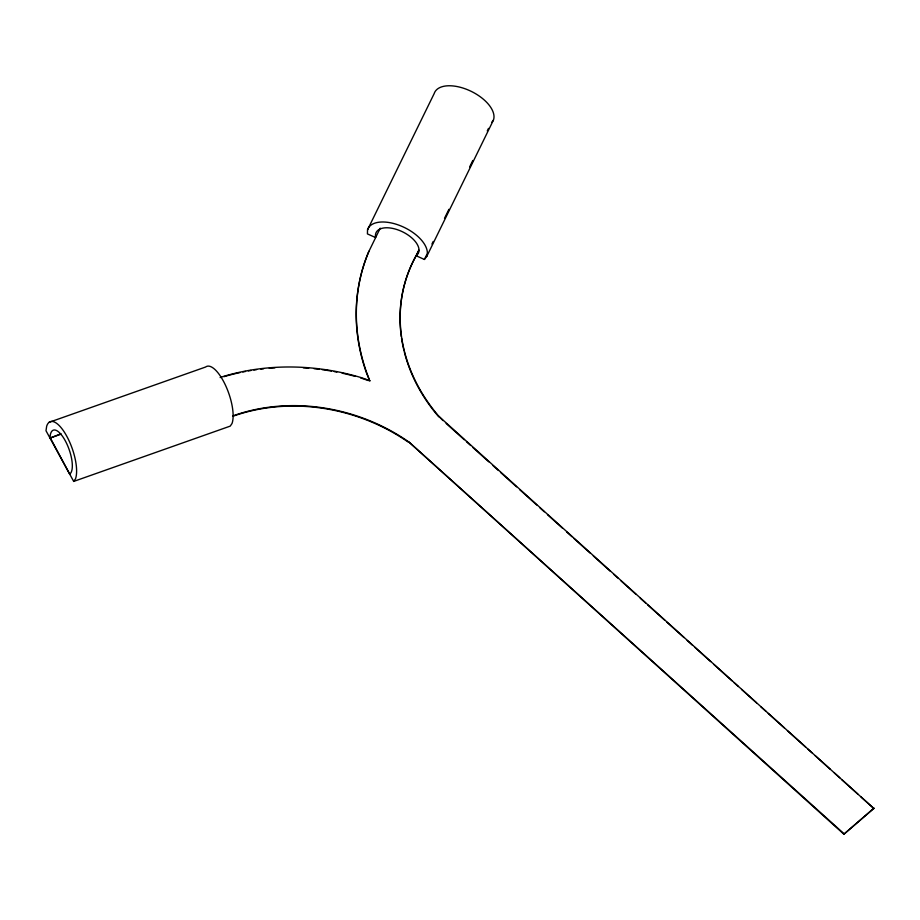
<?xml version="1.0" encoding="UTF-8"?>
<svg xmlns="http://www.w3.org/2000/svg" width="920" height="920" viewBox="0 0 920 920"><rect width="100%" height="100%" fill="white"/><g stroke="black" fill="none" stroke-linecap="round" stroke-linejoin="round"><path stroke-width="1.38" d="M367.528 229.827L367.425 233.91L375.659 237.59A23.506 12.282 26.1 0 1 401.269 231.219A23.506 12.282 26.1 0 1 416.173 255.76L424.396 259.452L426.765 256.392L493.407 120.175A32.511 16.997 26.1 0 0 469.453 90.528A32.511 16.997 26.1 0 0 434.171 93.598L367.528 229.827A32.511 16.997 26.1 0 1 402.81 226.757A32.511 16.997 26.1 0 1 426.765 256.392M50.151 437.621L69.69 474.099A23.506 8.441 70.5 0 0 65.193 440.622A23.506 8.441 70.5 0 0 50.002 438.069L60.95 433.815M369.817 381.064L366.631 372.462A219.029 186.346 19.1 0 1 368.931 251.217M401.338 336.789A174.512 148.477 19.1 0 1 416.173 255.76L418.841 250.183M416.323 255.323A174.512 148.477 19.1 0 0 438.828 416.277L873.85 808.496L843.893 834.21L408.882 441.979A174.512 148.477 19.1 0 0 232.794 415.909M442.945 420.555L438.828 416.277M843.893 834.21L874 808.059M380.213 228.16L368.77 251.666A219.029 186.346 19.1 0 0 366.482 372.91L369.346 379.902M416.173 255.76L418.68 250.619M424.396 259.452L426.914 254.311M431.94 244.03L433.193 241.465M444.509 218.327L448.914 209.334M469.66 166.922L472.799 160.494M487.266 130.939L488.52 128.374M73.692 481.424L75.486 478.86A32.511 11.684 70.5 0 0 66.746 436.16A32.511 11.684 70.5 0 0 46.678 426.167L46 430.744L73.692 481.424L230.218 426.121L232.001 423.556A32.511 11.684 70.5 0 0 225.469 385.216A32.511 11.684 70.5 0 0 205.608 367.022L49.082 422.326M491.82 122.21L493.407 120.175M220.144 377.556L222.835 376.613A219.029 186.346 19.1 0 1 360.778 377.487L369.978 380.627M50.002 438.069L60.789 434.251M360.628 377.924L368.506 380.615M446.142 423.441L464.278 439.76M466.405 441.68L470.672 445.522M472.811 447.442L488.807 461.851M493.074 465.692L498.41 470.488M500.537 472.409L516.545 486.818M519.742 489.693L536.808 505.057M540.005 507.943L544.272 511.784M547.469 514.659L562.407 528.103M566.674 531.944L571.998 536.751M574.137 538.672L590.134 553.069M593.331 555.956L610.397 571.32M613.594 574.195L617.86 578.036M621.069 580.922L635.996 594.366M640.262 598.207L645.598 603.002M647.726 604.923L664.792 620.287M666.931 622.207L683.997 637.571M687.194 640.458L692.53 645.254M694.657 647.174L710.654 661.583M713.862 664.458L731.986 680.788M734.125 682.709L738.392 686.55M741.589 689.425L756.527 702.869M760.794 706.709L766.119 711.516M768.257 713.437L784.254 727.835M787.451 730.721L805.586 747.04M807.714 748.96L811.981 752.801M815.189 755.688L830.116 769.131M834.382 772.972L839.718 777.768M841.846 779.688L857.842 794.098M861.051 796.973L873.85 808.496M408.882 441.979L844.043 833.761M232.645 416.346A174.512 148.477 19.1 0 1 408.721 442.428M438.679 416.714A174.512 148.477 19.1 0 1 404.374 352.164M404.064 350.888A174.512 148.477 19.1 0 1 401.546 338.203M223.997 376.659A219.029 186.346 19.1 0 1 240.074 372.554M242.799 371.99A219.029 186.346 19.1 0 1 245.536 371.45M248.285 370.944A219.029 186.346 19.1 0 1 251.056 370.472M253.828 370.035A219.029 186.346 19.1 0 1 256.611 369.633M260.797 369.092A219.029 186.346 19.1 0 1 263.603 368.782M269.238 368.241A219.029 186.346 19.1 0 1 274.907 367.839M303.324 367.839A219.029 186.346 19.1 0 1 308.695 368.207M314.077 368.702A219.029 186.346 19.1 0 1 319.447 369.311M322.126 369.656A219.029 186.346 19.1 0 1 331.499 371.105M334.178 371.577A219.029 186.346 19.1 0 1 336.846 372.082M342.159 373.186A219.029 186.346 19.1 0 1 355.384 376.429"/></g></svg>
